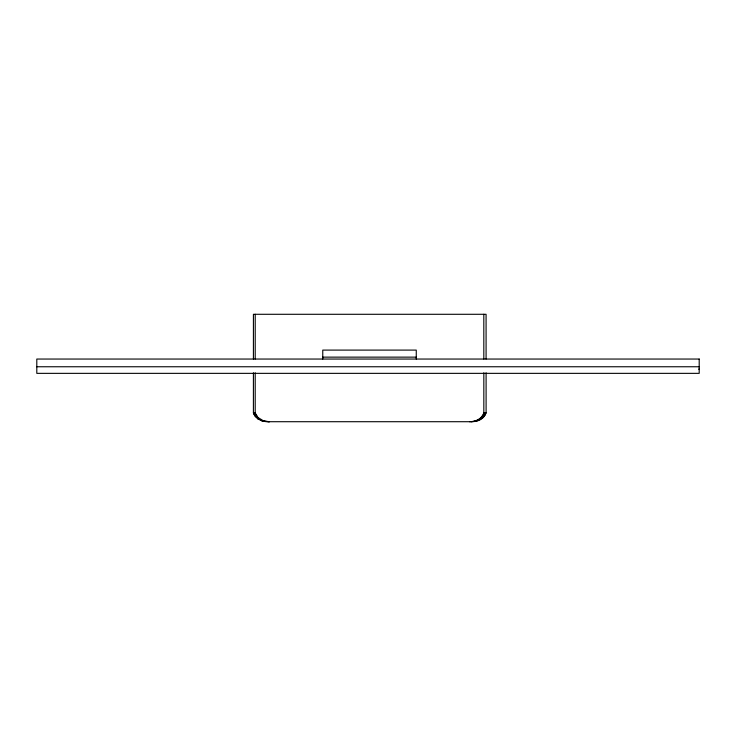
<?xml version="1.0" encoding="UTF-8"?>
<svg xmlns="http://www.w3.org/2000/svg" width="736" height="736" viewBox="0 0 736 736"><rect width="100%" height="100%" fill="white"/><g stroke="black" fill="none" stroke-linecap="round" stroke-linejoin="round"><path stroke-width="1.1" d="M267.324 421.608L261.501 420.652L269.505 421.71C263.157 422.16 255.558 419.465 253.405 412.933L253.414 372.793M253.414 359.021L253.423 314.29L486.082 314.29L486.091 359.021M255.199 372.793L255.199 412.933L258.032 417.514L263.148 420.652L257.812 418.756L258.032 417.514L256.294 417.514L256.79 416.107L255.033 416.107L255.843 414.57L254.058 414.57L255.199 412.933L253.405 412.933M255.208 359.021L255.217 314.29M483.828 372.793L483.828 412.933C481.951 418.848 475.373 421.811 469.522 421.71M267.968 421.71L471.546 421.71C477.443 421.802 484.15 418.913 486.1 412.933L486.1 372.793M471.546 421.71L478.014 420.652L477.784 419.814L479.946 419.814L479.495 418.756L483.221 417.514L480.994 417.514L484.481 416.107L482.236 416.107L485.447 414.57L483.184 414.57L486.1 412.933L483.828 412.933M322.764 357.135L416.263 357.135M36.8 366.758L699.2 366.758M698.639 369.122L699.2 369.122M257.812 418.756L259.523 418.756M479.495 418.756L481.694 418.756M483.81 314.29L483.819 359.021M416.263 359.048L416.263 350.097L322.764 350.097L322.764 359.048M699.2 359.048L36.8 359.048L36.8 373.354L699.2 373.354L699.2 359.048"/></g></svg>
